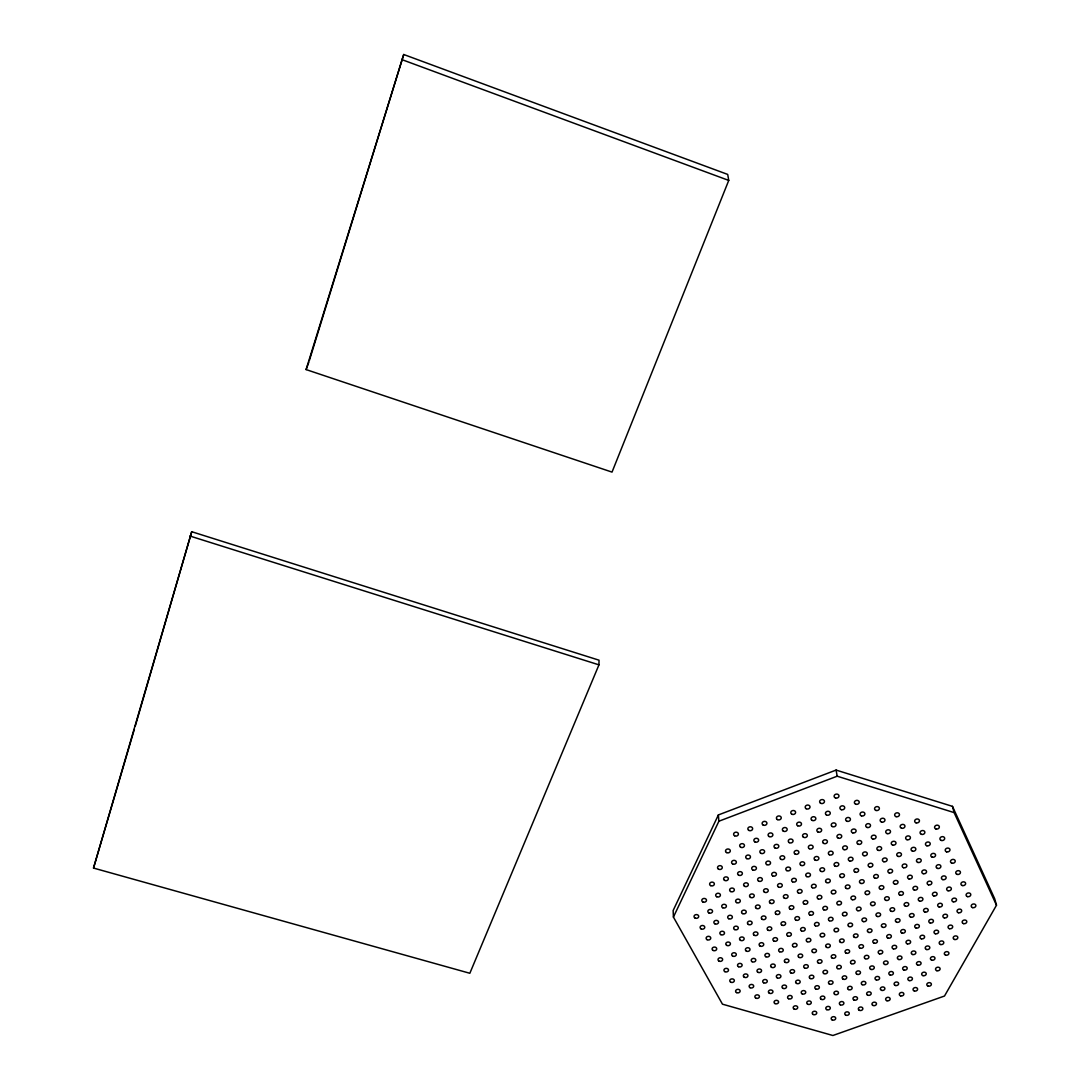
<?xml version="1.0" encoding="UTF-8"?>
<svg xmlns="http://www.w3.org/2000/svg" width="1090" height="1090" viewBox="0 0 1090 1090"><rect width="100%" height="100%" fill="white"/><g stroke="black" fill="none" stroke-linecap="round" stroke-linejoin="round"><path stroke-width="1.5" d="M598.955 664.846L599.023 660.186L191.717 531.716L93.508 868.062L469.844 973.275L598.955 664.846L189.892 536.021M134.397 729.101L93.508 868.062M135.337 725.845L191.717 531.716M306.099 369.578L403.722 54.5L727.711 174.427L728.747 180.422L612.021 472.106L306.099 369.578L308.838 362.18M309.342 360.558L403.722 54.5M718.378 814.938L673.143 910.518L673.416 917.072L722.466 1004.176L832.896 1035.5L944.499 996.028L996.492 905.218L994.679 898.732L952.469 806.355L836.085 770.071L718.378 814.938L718.882 821.22L673.416 917.072M718.882 821.22L837.175 776.203L954.118 812.595L996.492 905.218M401.665 59.528L728.747 180.422M952.469 806.355L954.118 812.595M836.085 770.071L837.175 776.203M835.58 797.989A2.439 2.003 -8.6 0 0 838.959 795.741A2.439 2.003 -8.6 0 0 835.09 794.542A2.439 2.003 -8.6 0 0 835.58 797.989M804.025 903.951A2.357 1.88 -6.6 0 0 807.799 902.561A2.357 1.88 -6.6 0 0 804.583 900.681A2.357 1.88 -6.6 0 0 804.025 903.951M734.565 835.758A2.412 1.976 -4.7 0 0 738.393 834.313A2.412 1.976 -4.7 0 0 735.055 832.351A2.412 1.976 -4.7 0 0 734.565 835.758M726.485 852.544A2.398 1.948 -4.3 0 0 730.3 851.113A2.398 1.948 -4.3 0 0 726.975 849.165A2.398 1.948 -4.3 0 0 726.485 852.544M718.487 869.152A2.384 1.935 -4 0 0 722.275 867.735A2.384 1.935 -4 0 0 718.964 865.814A2.384 1.935 -4 0 0 718.487 869.152M710.585 885.598A2.371 1.907 -3.7 0 0 714.345 884.194A2.371 1.907 -3.7 0 0 711.048 882.287A2.371 1.907 -3.7 0 0 710.585 885.598M702.75 901.88A2.357 1.894 -3.4 0 0 706.484 900.49A2.357 1.894 -3.4 0 0 703.2 898.61A2.357 1.894 -3.4 0 0 702.75 901.88M694.984 917.998A2.344 1.88 -3.1 0 0 698.704 916.622A2.344 1.88 -3.1 0 0 695.434 914.755A2.344 1.88 -3.1 0 0 694.984 917.998M763.054 824.98A2.412 1.989 -5.8 0 0 766.91 823.522A2.412 1.989 -5.8 0 0 763.586 821.547A2.412 1.989 -5.8 0 0 763.054 824.98M748.789 830.376A2.412 1.976 -5.3 0 0 752.631 828.931A2.412 1.976 -5.3 0 0 749.307 826.956A2.412 1.976 -5.3 0 0 748.789 830.376M754.811 841.861A2.398 1.962 -5.4 0 0 758.64 840.417A2.398 1.962 -5.4 0 0 755.329 838.469A2.398 1.962 -5.4 0 0 754.811 841.861M740.628 847.216A2.398 1.962 -4.9 0 0 744.443 845.772A2.398 1.962 -4.9 0 0 741.132 843.824A2.398 1.962 -4.9 0 0 740.628 847.216M746.65 858.579A2.384 1.948 -5 0 0 750.451 857.149A2.384 1.948 -5 0 0 747.154 855.214A2.384 1.948 -5 0 0 746.65 858.579M732.548 863.88A2.384 1.935 -4.5 0 0 736.35 862.449A2.384 1.935 -4.5 0 0 733.039 860.528A2.384 1.935 -4.5 0 0 732.548 863.88M738.57 875.134A2.384 1.921 -4.6 0 0 742.358 873.717A2.384 1.921 -4.6 0 0 739.061 871.796A2.384 1.921 -4.6 0 0 738.57 875.134M724.55 880.366A2.371 1.921 -4.2 0 0 728.324 878.962A2.371 1.921 -4.2 0 0 725.041 877.055A2.371 1.921 -4.2 0 0 724.55 880.366M730.573 891.511A2.371 1.907 -4.3 0 0 734.333 890.108A2.371 1.907 -4.3 0 0 731.063 888.214A2.371 1.907 -4.3 0 0 730.573 891.511M716.634 896.702A2.357 1.894 -3.8 0 0 720.395 895.299A2.357 1.894 -3.8 0 0 717.111 893.419A2.357 1.894 -3.8 0 0 716.634 896.702M722.656 907.725A2.357 1.88 -4 0 0 726.39 906.335A2.357 1.88 -4 0 0 723.133 904.468A2.357 1.88 -4 0 0 722.656 907.725M708.8 912.875A2.357 1.88 -3.5 0 0 712.533 911.485A2.357 1.88 -3.5 0 0 709.263 909.619A2.357 1.88 -3.5 0 0 708.8 912.875M714.808 923.789A2.344 1.867 -3.7 0 0 718.528 922.413A2.344 1.867 -3.7 0 0 715.272 920.559A2.344 1.867 -3.7 0 0 714.808 923.789M701.047 928.871A2.344 1.867 -3.2 0 0 704.753 927.508A2.344 1.867 -3.2 0 0 701.497 925.655A2.344 1.867 -3.2 0 0 701.047 928.871M707.056 939.675A2.33 1.853 -3.4 0 0 710.748 938.313A2.33 1.853 -3.4 0 0 707.505 936.487A2.33 1.853 -3.4 0 0 707.056 939.675M791.722 814.135A2.425 1.989 -6.9 0 0 795.591 812.663A2.425 1.989 -6.9 0 0 792.28 810.688A2.425 1.989 -6.9 0 0 791.722 814.135M777.361 819.571A2.425 1.989 -6.3 0 0 781.23 818.1A2.425 1.989 -6.3 0 0 777.906 816.124A2.425 1.989 -6.3 0 0 777.361 819.571M783.301 831.125A2.412 1.976 -6.5 0 0 787.157 829.681A2.412 1.976 -6.5 0 0 783.846 827.705A2.412 1.976 -6.5 0 0 783.301 831.125M769.036 836.507A2.412 1.962 -5.9 0 0 772.878 835.063A2.412 1.962 -5.9 0 0 769.567 833.101A2.412 1.962 -5.9 0 0 769.036 836.507M774.976 847.952A2.398 1.948 -6 0 0 778.805 846.508A2.398 1.948 -6 0 0 775.508 844.559A2.398 1.948 -6 0 0 774.976 847.952M760.793 853.266A2.398 1.948 -5.5 0 0 764.608 851.835A2.398 1.948 -5.5 0 0 761.311 849.9A2.398 1.948 -5.5 0 0 760.793 853.266M766.733 864.602A2.384 1.935 -5.7 0 0 770.535 863.171A2.384 1.935 -5.7 0 0 767.251 861.25A2.384 1.935 -5.7 0 0 766.733 864.602M752.631 869.875A2.384 1.935 -5.1 0 0 756.419 868.457A2.384 1.935 -5.1 0 0 753.135 866.536A2.384 1.935 -5.1 0 0 752.631 869.875M758.558 881.074A2.371 1.921 -5.3 0 0 762.346 879.671A2.371 1.921 -5.3 0 0 759.076 877.763A2.371 1.921 -5.3 0 0 758.558 881.074M744.552 886.306A2.371 1.907 -4.8 0 0 748.326 884.889A2.371 1.907 -4.8 0 0 745.042 882.995A2.371 1.907 -4.8 0 0 744.552 886.306M750.479 897.397A2.357 1.894 -4.9 0 0 754.239 895.994A2.357 1.894 -4.9 0 0 750.983 894.113A2.357 1.894 -4.9 0 0 750.479 897.397M736.554 902.575A2.357 1.894 -4.4 0 0 740.301 901.171A2.357 1.894 -4.4 0 0 737.031 899.291A2.357 1.894 -4.4 0 0 736.554 902.575M742.481 913.556A2.344 1.88 -4.6 0 0 746.228 912.167A2.344 1.88 -4.6 0 0 742.971 910.3A2.344 1.88 -4.6 0 0 742.481 913.556M728.624 918.679A2.344 1.88 -4.1 0 0 732.357 917.29A2.344 1.88 -4.1 0 0 729.101 915.437A2.344 1.88 -4.1 0 0 728.624 918.679M734.565 929.538A2.344 1.867 -4.3 0 0 738.284 928.176A2.344 1.867 -4.3 0 0 735.042 926.323A2.344 1.867 -4.3 0 0 734.565 929.538M720.79 934.621A2.33 1.853 -3.8 0 0 724.496 933.258A2.33 1.853 -3.8 0 0 721.253 931.419A2.33 1.853 -3.8 0 0 720.79 934.621M726.717 945.384A2.33 1.839 -4 0 0 730.409 944.022A2.33 1.839 -4 0 0 727.194 942.196A2.33 1.839 -4 0 0 726.717 945.384M713.024 950.412A2.316 1.839 -3.5 0 0 716.702 949.063A2.316 1.839 -3.5 0 0 713.473 947.237A2.316 1.839 -3.5 0 0 713.024 950.412M718.95 961.067A2.316 1.826 -3.7 0 0 722.629 959.718A2.316 1.826 -3.7 0 0 719.414 957.906A2.316 1.826 -3.7 0 0 718.95 961.067M820.552 803.221A2.439 2.003 -8 0 0 824.449 801.75A2.439 2.003 -8 0 0 821.151 799.747A2.439 2.003 -8 0 0 820.552 803.221M806.11 808.685A2.425 2.003 -7.5 0 0 810.006 807.213A2.425 2.003 -7.5 0 0 806.695 805.224A2.425 2.003 -7.5 0 0 806.11 808.685M811.968 820.32A2.425 1.989 -7.6 0 0 815.838 818.863A2.425 1.989 -7.6 0 0 812.541 816.887A2.425 1.989 -7.6 0 0 811.968 820.32M797.607 825.73A2.412 1.976 -7 0 0 801.477 824.272A2.412 1.976 -7 0 0 798.18 822.31A2.412 1.976 -7 0 0 797.607 825.73M803.466 837.243A2.412 1.962 -7.1 0 0 807.322 835.798A2.412 1.962 -7.1 0 0 804.038 833.85A2.412 1.962 -7.1 0 0 803.466 837.243M789.201 842.611A2.398 1.962 -6.6 0 0 793.043 841.167A2.398 1.962 -6.6 0 0 789.746 839.218A2.398 1.962 -6.6 0 0 789.201 842.611M795.046 854.001A2.398 1.948 -6.7 0 0 798.875 852.571A2.398 1.948 -6.7 0 0 795.605 850.636A2.398 1.948 -6.7 0 0 795.046 854.001M780.862 859.301A2.384 1.935 -6.2 0 0 784.691 857.885A2.384 1.935 -6.2 0 0 781.407 855.95A2.384 1.935 -6.2 0 0 780.862 859.301M786.721 870.583A2.384 1.921 -6.3 0 0 790.523 869.166A2.384 1.921 -6.3 0 0 787.266 867.245A2.384 1.921 -6.3 0 0 786.721 870.583M772.619 875.842A2.384 1.921 -5.8 0 0 776.421 874.425A2.384 1.921 -5.8 0 0 773.151 872.518A2.384 1.921 -5.8 0 0 772.619 875.842M778.478 887.001A2.371 1.907 -5.9 0 0 782.266 885.598A2.371 1.907 -5.9 0 0 779.009 883.704A2.371 1.907 -5.9 0 0 778.478 887.001M764.458 892.206A2.371 1.907 -5.4 0 0 768.232 890.803A2.371 1.907 -5.4 0 0 764.976 888.922A2.371 1.907 -5.4 0 0 764.458 892.206M770.303 903.256A2.357 1.894 -5.5 0 0 774.077 901.866A2.357 1.894 -5.5 0 0 770.834 899.986A2.357 1.894 -5.5 0 0 770.303 903.256M756.378 908.406A2.357 1.88 -5.1 0 0 760.125 907.03A2.357 1.88 -5.1 0 0 756.882 905.15A2.357 1.88 -5.1 0 0 756.378 908.406M762.223 919.347A2.344 1.867 -5.2 0 0 765.97 917.971A2.344 1.867 -5.2 0 0 762.741 916.118A2.344 1.867 -5.2 0 0 762.223 919.347M748.367 924.456A2.344 1.867 -4.7 0 0 752.1 923.08A2.344 1.867 -4.7 0 0 748.871 921.227A2.344 1.867 -4.7 0 0 748.367 924.456M754.225 935.288A2.33 1.853 -4.8 0 0 757.945 933.926A2.33 1.853 -4.8 0 0 754.73 932.086A2.33 1.853 -4.8 0 0 754.225 935.288M740.451 940.343A2.33 1.853 -4.4 0 0 744.157 938.981A2.33 1.853 -4.4 0 0 740.941 937.141A2.33 1.853 -4.4 0 0 740.451 940.343M746.296 951.066A2.316 1.839 -4.5 0 0 750.002 949.703A2.316 1.839 -4.5 0 0 746.786 947.891A2.316 1.839 -4.5 0 0 746.296 951.066M732.603 956.066A2.316 1.826 -4.1 0 0 736.295 954.717A2.316 1.826 -4.1 0 0 733.079 952.905A2.316 1.826 -4.1 0 0 732.603 956.066M738.448 966.68A2.316 1.812 -4.2 0 0 742.126 965.345A2.316 1.812 -4.2 0 0 738.938 963.546A2.316 1.812 -4.2 0 0 738.448 966.68M724.836 971.64A2.303 1.812 -3.8 0 0 728.501 970.304A2.303 1.812 -3.8 0 0 725.3 968.52A2.303 1.812 -3.8 0 0 724.836 971.64M730.682 982.158A2.303 1.799 -3.9 0 0 734.333 980.823A2.303 1.799 -3.9 0 0 731.158 979.038A2.303 1.799 -3.9 0 0 730.682 982.158M841.344 809.693A2.425 1.989 -8.7 0 0 844.709 807.458A2.425 1.989 -8.7 0 0 840.867 806.273A2.425 1.989 -8.7 0 0 841.344 809.693M826.356 814.898A2.425 1.989 -8.1 0 0 830.253 813.44A2.425 1.989 -8.1 0 0 826.956 811.45A2.425 1.989 -8.1 0 0 826.356 814.898M832.133 826.479A2.412 1.976 -8.2 0 0 836.003 825.035A2.412 1.976 -8.2 0 0 832.733 823.059A2.412 1.976 -8.2 0 0 832.133 826.479M817.773 831.874A2.412 1.976 -7.7 0 0 821.642 830.43A2.412 1.976 -7.7 0 0 818.358 828.454A2.412 1.976 -7.7 0 0 817.773 831.874M823.536 843.347A2.398 1.962 -7.7 0 0 827.392 841.902A2.398 1.962 -7.7 0 0 824.135 839.954A2.398 1.962 -7.7 0 0 823.536 843.347M809.271 848.674A2.398 1.948 -7.2 0 0 813.113 847.243A2.398 1.948 -7.2 0 0 809.843 845.295A2.398 1.948 -7.2 0 0 809.271 848.674M815.048 860.037A2.398 1.935 -7.3 0 0 818.876 858.607A2.398 1.935 -7.3 0 0 815.62 856.672A2.398 1.935 -7.3 0 0 815.048 860.037M800.864 865.31A2.384 1.935 -6.8 0 0 804.679 863.893A2.384 1.935 -6.8 0 0 801.423 861.972A2.384 1.935 -6.8 0 0 800.864 865.31M806.627 876.551A2.384 1.921 -6.9 0 0 810.442 875.134A2.384 1.921 -6.9 0 0 807.2 873.226A2.384 1.921 -6.9 0 0 806.627 876.551M792.525 881.783A2.371 1.907 -6.4 0 0 796.327 880.379A2.371 1.907 -6.4 0 0 793.084 878.472A2.371 1.907 -6.4 0 0 792.525 881.783M798.302 892.901A2.371 1.894 -6.5 0 0 802.09 891.511A2.371 1.894 -6.5 0 0 798.861 889.617A2.371 1.894 -6.5 0 0 798.302 892.901M784.282 898.092A2.357 1.894 -6 0 0 788.056 896.689A2.357 1.894 -6 0 0 784.827 894.808A2.357 1.894 -6 0 0 784.282 898.092M790.059 909.101A2.357 1.88 -6.1 0 0 793.82 907.711A2.357 1.88 -6.1 0 0 790.591 905.845A2.357 1.88 -6.1 0 0 790.059 909.101M776.121 914.224A2.344 1.88 -5.6 0 0 779.868 912.848A2.344 1.88 -5.6 0 0 776.652 910.981A2.344 1.88 -5.6 0 0 776.121 914.224M781.884 925.124A2.344 1.867 -5.8 0 0 785.631 923.748A2.344 1.867 -5.8 0 0 782.416 921.908A2.344 1.867 -5.8 0 0 781.884 925.124M768.041 930.206A2.344 1.853 -5.3 0 0 771.761 928.844A2.344 1.853 -5.3 0 0 768.559 927.004A2.344 1.853 -5.3 0 0 768.041 930.206M773.805 940.997A2.33 1.839 -5.4 0 0 777.524 939.635A2.33 1.839 -5.4 0 0 774.322 937.809A2.33 1.839 -5.4 0 0 773.805 940.997M760.03 946.038A2.33 1.839 -5 0 0 763.736 944.676A2.33 1.839 -5 0 0 760.534 942.85A2.33 1.839 -5 0 0 760.03 946.038M765.807 956.72A2.316 1.826 -5.1 0 0 769.499 955.371A2.316 1.826 -5.1 0 0 766.311 953.559A2.316 1.826 -5.1 0 0 765.807 956.72M752.114 961.707A2.316 1.826 -4.7 0 0 755.792 960.358A2.316 1.826 -4.7 0 0 752.604 958.56A2.316 1.826 -4.7 0 0 752.114 961.707M757.877 972.28A2.303 1.812 -4.8 0 0 761.556 970.945A2.303 1.812 -4.8 0 0 758.381 969.146A2.303 1.812 -4.8 0 0 757.877 972.28M744.252 977.226A2.303 1.799 -4.4 0 0 747.931 975.891A2.303 1.799 -4.4 0 0 744.743 974.106A2.303 1.799 -4.4 0 0 744.252 977.226M750.029 987.69A2.289 1.785 -4.5 0 0 753.68 986.368A2.289 1.785 -4.5 0 0 750.52 984.597A2.289 1.785 -4.5 0 0 750.029 987.69M736.486 992.581A2.289 1.785 -4.1 0 0 740.137 991.273A2.289 1.785 -4.1 0 0 736.963 989.502A2.289 1.785 -4.1 0 0 736.486 992.581M855.827 804.243A2.439 2.003 -9.2 0 0 859.206 801.995A2.439 2.003 -9.2 0 0 855.364 800.809A2.439 2.003 -9.2 0 0 855.827 804.243M861.509 815.906A2.425 1.989 -9.3 0 0 864.874 813.671A2.425 1.989 -9.3 0 0 861.046 812.486A2.425 1.989 -9.3 0 0 861.509 815.906M847.066 821.315A2.425 1.976 -8.7 0 0 850.418 819.108A2.425 1.976 -8.7 0 0 846.589 817.922A2.425 1.976 -8.7 0 0 847.066 821.315M852.748 832.855A2.412 1.962 -8.8 0 0 856.1 830.662A2.412 1.962 -8.8 0 0 852.271 829.49A2.412 1.962 -8.8 0 0 852.748 832.855M838.387 838.224A2.412 1.962 -8.3 0 0 841.725 836.03A2.412 1.962 -8.3 0 0 837.91 834.872A2.412 1.962 -8.3 0 0 838.387 838.224M844.069 849.655A2.398 1.948 -8.3 0 0 847.393 847.475A2.398 1.948 -8.3 0 0 843.592 846.317A2.398 1.948 -8.3 0 0 844.069 849.655M829.272 854.724A2.398 1.935 -7.8 0 0 833.114 853.307A2.398 1.935 -7.8 0 0 829.858 851.358A2.398 1.935 -7.8 0 0 829.272 854.724M834.954 866.032A2.384 1.921 -7.9 0 0 838.782 864.615A2.384 1.921 -7.9 0 0 835.553 862.694A2.384 1.921 -7.9 0 0 834.954 866.032M820.77 871.305A2.384 1.921 -7.4 0 0 824.585 869.888A2.384 1.921 -7.4 0 0 821.356 867.967A2.384 1.921 -7.4 0 0 820.77 871.305M826.452 882.491A2.371 1.907 -7.5 0 0 830.267 881.088A2.371 1.907 -7.5 0 0 827.038 879.18A2.371 1.907 -7.5 0 0 826.452 882.491M812.363 887.71A2.371 1.907 -7 0 0 816.151 886.306A2.371 1.907 -7 0 0 812.922 884.412A2.371 1.907 -7 0 0 812.363 887.71M818.045 898.787A2.357 1.894 -7.1 0 0 821.833 897.383A2.357 1.894 -7.1 0 0 818.617 895.503A2.357 1.894 -7.1 0 0 818.045 898.787M809.72 914.905A2.344 1.867 -6.7 0 0 813.481 913.529A2.344 1.867 -6.7 0 0 810.279 911.662A2.344 1.867 -6.7 0 0 809.72 914.905M795.782 920.028A2.344 1.867 -6.2 0 0 799.542 918.652A2.344 1.867 -6.2 0 0 796.327 916.785A2.344 1.867 -6.2 0 0 795.782 920.028M801.477 930.874A2.344 1.853 -6.3 0 0 805.21 929.511A2.344 1.853 -6.3 0 0 802.022 927.672A2.344 1.853 -6.3 0 0 801.477 930.874M787.62 935.942A2.33 1.853 -5.9 0 0 791.354 934.58A2.33 1.853 -5.9 0 0 788.152 932.74A2.33 1.853 -5.9 0 0 787.62 935.942M793.316 946.692A2.33 1.839 -6 0 0 797.035 945.33A2.33 1.839 -6 0 0 793.847 943.518A2.33 1.839 -6 0 0 793.316 946.692M779.541 951.706A2.316 1.826 -5.5 0 0 783.247 950.357A2.316 1.826 -5.5 0 0 780.058 948.545A2.316 1.826 -5.5 0 0 779.541 951.706M785.222 962.347A2.316 1.812 -5.6 0 0 788.928 960.999A2.316 1.812 -5.6 0 0 785.754 959.2A2.316 1.812 -5.6 0 0 785.222 962.347M771.529 967.321A2.316 1.812 -5.2 0 0 775.222 965.985A2.316 1.812 -5.2 0 0 772.047 964.187A2.316 1.812 -5.2 0 0 771.529 967.321M777.225 977.853A2.303 1.799 -5.3 0 0 780.903 976.517A2.303 1.799 -5.3 0 0 777.742 974.732A2.303 1.799 -5.3 0 0 777.225 977.853M763.6 982.771A2.303 1.799 -4.9 0 0 767.265 981.45A2.303 1.799 -4.9 0 0 764.104 979.665A2.303 1.799 -4.9 0 0 763.6 982.771M755.751 998.086A2.289 1.785 -4.6 0 0 759.403 996.778A2.289 1.785 -4.6 0 0 756.242 995.006A2.289 1.785 -4.6 0 0 755.751 998.086M875.992 810.456A2.439 1.989 -9.8 0 0 879.371 808.235A2.439 1.989 -9.8 0 0 875.543 807.05A2.439 1.989 -9.8 0 0 875.992 810.456M881.578 822.078A2.425 1.976 -9.9 0 0 884.957 819.857A2.425 1.976 -9.9 0 0 881.142 818.685A2.425 1.976 -9.9 0 0 881.578 822.078M867.136 827.474A2.425 1.976 -9.3 0 0 870.501 825.266A2.425 1.976 -9.3 0 0 866.686 824.095A2.425 1.976 -9.3 0 0 867.136 827.474M872.736 838.973A2.412 1.962 -9.4 0 0 876.087 836.779A2.412 1.962 -9.4 0 0 872.286 835.608A2.412 1.962 -9.4 0 0 872.736 838.973M858.375 844.314A2.412 1.948 -8.9 0 0 861.727 842.134A2.412 1.948 -8.9 0 0 857.925 840.976A2.412 1.948 -8.9 0 0 858.375 844.314M863.975 855.691A2.398 1.935 -8.9 0 0 867.313 853.525A2.398 1.935 -8.9 0 0 863.525 852.366A2.398 1.935 -8.9 0 0 863.975 855.691M849.71 860.991A2.398 1.935 -8.4 0 0 853.034 858.825A2.398 1.935 -8.4 0 0 849.246 857.68A2.398 1.935 -8.4 0 0 849.71 860.991M855.309 872.245A2.384 1.921 -8.5 0 0 858.62 870.093A2.384 1.921 -8.5 0 0 854.846 868.962A2.384 1.921 -8.5 0 0 855.309 872.245M840.594 877.259A2.384 1.907 -8 0 0 844.423 875.856A2.384 1.907 -8 0 0 841.194 873.935A2.384 1.907 -8 0 0 840.594 877.259M846.208 888.404A2.371 1.894 -8 0 0 850.009 887.001A2.371 1.894 -8 0 0 846.807 885.107A2.371 1.894 -8 0 0 846.208 888.404M832.106 893.596A2.371 1.894 -7.5 0 0 835.894 892.206A2.371 1.894 -7.5 0 0 832.692 890.312A2.371 1.894 -7.5 0 0 832.106 893.596M837.706 904.632A2.357 1.88 -7.6 0 0 841.494 903.242A2.357 1.88 -7.6 0 0 838.305 901.375A2.357 1.88 -7.6 0 0 837.706 904.632M823.699 909.782A2.357 1.88 -7.1 0 0 827.474 908.392A2.357 1.88 -7.1 0 0 824.272 906.526A2.357 1.88 -7.1 0 0 823.699 909.782M829.299 920.696A2.344 1.867 -7.2 0 0 833.06 919.32A2.344 1.867 -7.2 0 0 829.885 917.467A2.344 1.867 -7.2 0 0 829.299 920.696M815.375 925.792A2.344 1.853 -6.8 0 0 819.121 924.429A2.344 1.853 -6.8 0 0 815.933 922.576A2.344 1.853 -6.8 0 0 815.375 925.792M820.974 936.61A2.33 1.839 -6.8 0 0 824.721 935.247A2.33 1.839 -6.8 0 0 821.547 933.408A2.33 1.839 -6.8 0 0 820.974 936.61M807.118 941.651A2.33 1.839 -6.4 0 0 810.851 940.302A2.33 1.839 -6.4 0 0 807.676 938.463A2.33 1.839 -6.4 0 0 807.118 941.651M812.731 952.36A2.316 1.826 -6.5 0 0 816.451 951.011A2.316 1.826 -6.5 0 0 813.29 949.186A2.316 1.826 -6.5 0 0 812.731 952.36M798.956 957.361A2.316 1.826 -6.1 0 0 802.676 956.012A2.316 1.826 -6.1 0 0 799.501 954.2A2.316 1.826 -6.1 0 0 798.956 957.361M804.57 967.961A2.316 1.812 -6.1 0 0 808.276 966.626A2.316 1.812 -6.1 0 0 805.115 964.814A2.316 1.812 -6.1 0 0 804.57 967.961M790.877 972.907A2.303 1.812 -5.7 0 0 794.569 971.572A2.303 1.812 -5.7 0 0 791.408 969.787A2.303 1.812 -5.7 0 0 790.877 972.907M796.49 983.398A2.303 1.799 -5.8 0 0 800.169 982.076A2.303 1.799 -5.8 0 0 797.022 980.292A2.303 1.799 -5.8 0 0 796.49 983.398M782.879 988.303A2.289 1.785 -5.4 0 0 786.544 986.995A2.289 1.785 -5.4 0 0 783.397 985.21A2.289 1.785 -5.4 0 0 782.879 988.303M788.479 998.699A2.289 1.771 -5.5 0 0 792.144 997.391A2.289 1.771 -5.5 0 0 789.01 995.62A2.289 1.771 -5.5 0 0 788.479 998.699M774.949 1003.563A2.289 1.771 -5.1 0 0 778.587 1002.255A2.289 1.771 -5.1 0 0 775.453 1000.497A2.289 1.771 -5.1 0 0 774.949 1003.563M896.062 816.655A2.425 1.976 -10.4 0 0 899.454 814.434A2.425 1.976 -10.4 0 0 895.639 813.263A2.425 1.976 -10.4 0 0 896.062 816.655M901.566 828.223A2.425 1.962 -10.4 0 0 904.945 826.016A2.425 1.962 -10.4 0 0 901.144 824.844A2.425 1.962 -10.4 0 0 901.566 828.223M887.124 833.605A2.412 1.962 -9.9 0 0 890.503 831.411A2.412 1.962 -9.9 0 0 886.701 830.239A2.412 1.962 -9.9 0 0 887.124 833.605M892.642 845.05A2.412 1.948 -9.9 0 0 895.994 842.87A2.412 1.948 -9.9 0 0 892.22 841.712A2.412 1.948 -9.9 0 0 892.642 845.05M878.281 850.377A2.398 1.935 -9.4 0 0 881.633 848.197A2.398 1.935 -9.4 0 0 877.845 847.053A2.398 1.935 -9.4 0 0 878.281 850.377M883.799 861.713A2.398 1.921 -9.5 0 0 887.137 859.547A2.398 1.921 -9.5 0 0 883.377 858.402A2.398 1.921 -9.5 0 0 883.799 861.713M869.534 866.986A2.384 1.921 -9 0 0 872.858 864.833A2.384 1.921 -9 0 0 869.084 863.689A2.384 1.921 -9 0 0 869.534 866.986M875.052 878.199A2.384 1.907 -9 0 0 878.363 876.06A2.384 1.907 -9 0 0 874.616 874.929A2.384 1.907 -9 0 0 875.052 878.199M860.868 883.431A2.371 1.907 -8.5 0 0 864.179 881.292A2.371 1.907 -8.5 0 0 860.419 880.161A2.371 1.907 -8.5 0 0 860.868 883.431M866.387 894.522A2.371 1.894 -8.6 0 0 869.684 892.41A2.371 1.894 -8.6 0 0 865.95 891.279A2.371 1.894 -8.6 0 0 866.387 894.522M852.298 899.7A2.357 1.88 -8.1 0 0 855.582 897.588A2.357 1.88 -8.1 0 0 851.835 896.471A2.357 1.88 -8.1 0 0 852.298 899.7M857.816 910.681A2.357 1.867 -8.2 0 0 861.086 908.583A2.357 1.867 -8.2 0 0 857.367 907.48A2.357 1.867 -8.2 0 0 857.816 910.681M843.279 915.586A2.357 1.867 -7.7 0 0 847.053 914.21A2.357 1.867 -7.7 0 0 843.878 912.344A2.357 1.867 -7.7 0 0 843.279 915.586M848.81 926.459A2.344 1.853 -7.8 0 0 852.571 925.097A2.344 1.853 -7.8 0 0 849.41 923.244A2.344 1.853 -7.8 0 0 848.81 926.459M834.872 931.541A2.344 1.853 -7.3 0 0 838.619 930.179A2.344 1.853 -7.3 0 0 835.458 928.339A2.344 1.853 -7.3 0 0 834.872 931.541M840.404 942.319A2.33 1.839 -7.4 0 0 844.137 940.956A2.33 1.839 -7.4 0 0 840.99 939.13A2.33 1.839 -7.4 0 0 840.404 942.319M826.547 947.346A2.33 1.826 -6.9 0 0 830.28 945.984A2.33 1.826 -6.9 0 0 827.119 944.172A2.33 1.826 -6.9 0 0 826.547 947.346M832.079 958.001A2.316 1.826 -7 0 0 835.798 956.666A2.316 1.826 -7 0 0 832.651 954.854A2.316 1.826 -7 0 0 832.079 958.001M818.304 962.988A2.316 1.812 -6.6 0 0 822.01 961.652A2.316 1.812 -6.6 0 0 818.863 959.84A2.316 1.812 -6.6 0 0 818.304 962.988M823.836 973.547A2.303 1.799 -6.7 0 0 827.542 972.212A2.303 1.799 -6.7 0 0 824.408 970.413A2.303 1.799 -6.7 0 0 823.836 973.547M810.143 978.479A2.303 1.799 -6.2 0 0 813.835 977.144A2.303 1.799 -6.2 0 0 810.701 975.359A2.303 1.799 -6.2 0 0 810.143 978.479M815.674 988.93A2.289 1.785 -6.3 0 0 819.353 987.608A2.289 1.785 -6.3 0 0 816.233 985.837A2.289 1.785 -6.3 0 0 815.674 988.93M802.063 993.821A2.289 1.785 -5.9 0 0 805.728 992.5A2.289 1.785 -5.9 0 0 802.608 990.742A2.289 1.785 -5.9 0 0 802.063 993.821M807.595 1004.163A2.289 1.771 -6 0 0 811.26 1002.855A2.289 1.771 -6 0 0 808.14 1001.111A2.289 1.771 -6 0 0 807.595 1004.163M794.065 1009.013A2.275 1.758 -5.6 0 0 797.703 1007.705A2.275 1.758 -5.6 0 0 794.583 1005.961A2.275 1.758 -5.6 0 0 794.065 1009.013M916.05 822.827A2.425 1.976 -11 0 0 919.442 820.62A2.425 1.976 -11 0 0 915.641 819.435A2.425 1.976 -11 0 0 916.05 822.827M921.472 834.354A2.412 1.948 -11 0 0 924.865 832.161A2.412 1.948 -11 0 0 921.077 830.989A2.412 1.948 -11 0 0 921.472 834.354M907.03 839.709A2.412 1.948 -10.5 0 0 910.409 837.515A2.412 1.948 -10.5 0 0 906.621 836.357A2.412 1.948 -10.5 0 0 907.03 839.709M912.453 851.113A2.398 1.935 -10.5 0 0 915.832 848.933A2.398 1.935 -10.5 0 0 912.058 847.775A2.398 1.935 -10.5 0 0 912.453 851.113M898.106 856.413A2.398 1.935 -10 0 0 901.457 854.247A2.398 1.935 -10 0 0 897.697 853.102A2.398 1.935 -10 0 0 898.106 856.413M903.542 867.708A2.384 1.921 -10 0 0 906.88 865.555A2.384 1.921 -10 0 0 903.133 864.411A2.384 1.921 -10 0 0 903.542 867.708M889.276 872.954A2.384 1.907 -9.5 0 0 892.601 870.815A2.384 1.907 -9.5 0 0 888.854 869.67A2.384 1.907 -9.5 0 0 889.276 872.954M894.713 884.126A2.384 1.894 -9.5 0 0 898.037 882.001A2.384 1.894 -9.5 0 0 894.291 880.87A2.384 1.894 -9.5 0 0 894.713 884.126M880.529 889.331A2.371 1.894 -9 0 0 883.84 887.206A2.371 1.894 -9 0 0 880.107 886.075A2.371 1.894 -9 0 0 880.529 889.331M885.966 900.395A2.371 1.88 -9.1 0 0 889.276 898.283A2.371 1.88 -9.1 0 0 885.543 897.165A2.371 1.88 -9.1 0 0 885.966 900.395M871.877 905.545A2.357 1.88 -8.6 0 0 875.161 903.447A2.357 1.88 -8.6 0 0 871.441 902.329A2.357 1.88 -8.6 0 0 871.877 905.545M877.314 916.486A2.357 1.867 -8.7 0 0 880.597 914.401A2.357 1.867 -8.7 0 0 876.891 913.297A2.357 1.867 -8.7 0 0 877.314 916.486M863.307 921.595A2.344 1.853 -8.2 0 0 866.564 919.51A2.344 1.853 -8.2 0 0 862.858 918.407A2.344 1.853 -8.2 0 0 863.307 921.595M868.744 932.427A2.344 1.839 -8.3 0 0 872 930.356A2.344 1.839 -8.3 0 0 868.308 929.266A2.344 1.839 -8.3 0 0 868.744 932.427M854.301 937.264A2.33 1.839 -7.8 0 0 858.048 935.901A2.33 1.839 -7.8 0 0 854.901 934.075A2.33 1.839 -7.8 0 0 854.301 937.264M859.751 948A2.33 1.826 -7.9 0 0 863.484 946.638A2.33 1.826 -7.9 0 0 860.351 944.826A2.33 1.826 -7.9 0 0 859.751 948M845.895 953.001A2.316 1.826 -7.4 0 0 849.628 951.652A2.316 1.826 -7.4 0 0 846.48 949.84A2.316 1.826 -7.4 0 0 845.895 953.001M851.345 963.628A2.316 1.812 -7.5 0 0 855.064 962.293A2.316 1.812 -7.5 0 0 851.944 960.481A2.316 1.812 -7.5 0 0 851.345 963.628M837.57 968.588A2.316 1.812 -7.1 0 0 841.289 967.252A2.316 1.812 -7.1 0 0 838.155 965.454A2.316 1.812 -7.1 0 0 837.57 968.588M843.033 979.106A2.303 1.799 -7.2 0 0 846.726 977.784A2.303 1.799 -7.2 0 0 843.619 976A2.303 1.799 -7.2 0 0 843.033 979.106M829.34 984.025A2.303 1.785 -6.7 0 0 833.019 982.703A2.303 1.785 -6.7 0 0 829.899 980.918A2.303 1.785 -6.7 0 0 829.34 984.025M834.79 994.434A2.289 1.771 -6.8 0 0 838.469 993.126A2.289 1.771 -6.8 0 0 835.362 991.355A2.289 1.771 -6.8 0 0 834.79 994.434M821.179 999.312A2.289 1.771 -6.4 0 0 824.844 998.004A2.289 1.771 -6.4 0 0 821.737 996.233A2.289 1.771 -6.4 0 0 821.179 999.312M826.642 1009.613A2.275 1.758 -6.5 0 0 830.294 1008.318A2.275 1.758 -6.5 0 0 827.201 1006.561A2.275 1.758 -6.5 0 0 826.642 1009.613M813.099 1014.449A2.275 1.758 -6.1 0 0 816.737 1013.141A2.275 1.758 -6.1 0 0 813.644 1011.397A2.275 1.758 -6.1 0 0 813.099 1014.449M935.942 828.972A2.425 1.962 -11.5 0 0 939.348 826.779A2.425 1.962 -11.5 0 0 935.574 825.607A2.425 1.962 -11.5 0 0 935.942 828.972M941.283 840.445A2.412 1.948 -11.5 0 0 944.689 838.264A2.412 1.948 -11.5 0 0 940.915 837.093A2.412 1.948 -11.5 0 0 941.283 840.445M926.854 845.786A2.412 1.935 -11 0 0 930.233 843.606A2.412 1.935 -11 0 0 926.459 842.447A2.412 1.935 -11 0 0 926.854 845.786M932.195 857.149A2.398 1.921 -11 0 0 935.574 854.982A2.398 1.921 -11 0 0 931.814 853.824A2.398 1.921 -11 0 0 932.195 857.149M917.848 862.435A2.398 1.921 -10.5 0 0 921.214 860.269A2.398 1.921 -10.5 0 0 917.453 859.124A2.398 1.921 -10.5 0 0 917.848 862.435M923.203 873.676A2.384 1.907 -10.5 0 0 926.554 871.523A2.384 1.907 -10.5 0 0 922.808 870.392A2.384 1.907 -10.5 0 0 923.203 873.676M908.937 878.908A2.384 1.907 -10 0 0 912.275 876.769A2.384 1.907 -10 0 0 908.529 875.638A2.384 1.907 -10 0 0 908.937 878.908M914.292 890.04A2.371 1.894 -10 0 0 917.617 887.914A2.371 1.894 -10 0 0 913.897 886.783A2.371 1.894 -10 0 0 914.292 890.04M900.108 895.217A2.371 1.88 -9.6 0 0 903.419 893.105A2.371 1.88 -9.6 0 0 899.7 891.974A2.371 1.88 -9.6 0 0 900.108 895.217M905.477 906.226A2.357 1.867 -9.6 0 0 908.774 904.128A2.357 1.867 -9.6 0 0 905.068 903.01A2.357 1.867 -9.6 0 0 905.477 906.226M891.375 911.363A2.357 1.867 -9.1 0 0 894.658 909.264A2.357 1.867 -9.1 0 0 890.952 908.161A2.357 1.867 -9.1 0 0 891.375 911.363M896.743 922.276A2.344 1.853 -9.2 0 0 900.027 920.192A2.344 1.853 -9.2 0 0 896.334 919.088A2.344 1.853 -9.2 0 0 896.743 922.276M882.723 927.358A2.344 1.853 -8.7 0 0 885.993 925.274A2.344 1.853 -8.7 0 0 882.3 924.184A2.344 1.853 -8.7 0 0 882.723 927.358M888.091 938.149A2.33 1.839 -8.8 0 0 891.348 936.078A2.33 1.839 -8.8 0 0 887.669 934.988A2.33 1.839 -8.8 0 0 888.091 938.149M874.153 943.191A2.33 1.839 -8.3 0 0 877.409 941.133A2.33 1.839 -8.3 0 0 873.73 940.043A2.33 1.839 -8.3 0 0 874.153 943.191M879.535 953.873A2.33 1.826 -8.4 0 0 882.764 951.829A2.33 1.826 -8.4 0 0 879.112 950.752A2.33 1.826 -8.4 0 0 879.535 953.873M865.16 958.641A2.316 1.812 -7.9 0 0 868.894 957.306A2.316 1.812 -7.9 0 0 865.773 955.494A2.316 1.812 -7.9 0 0 865.16 958.641M871.046 969.446A2.316 1.799 -8 0 0 874.275 967.416A2.316 1.799 -8 0 0 870.624 966.353A2.316 1.799 -8 0 0 871.046 969.446M856.767 974.174A2.303 1.799 -7.6 0 0 860.473 972.839A2.303 1.799 -7.6 0 0 857.367 971.054A2.303 1.799 -7.6 0 0 856.767 974.174M862.149 984.651A2.303 1.785 -7.6 0 0 865.841 983.33A2.303 1.785 -7.6 0 0 862.749 981.545A2.303 1.785 -7.6 0 0 862.149 984.651M848.442 989.543A2.289 1.785 -7.2 0 0 852.135 988.235A2.289 1.785 -7.2 0 0 849.028 986.464A2.289 1.785 -7.2 0 0 848.442 989.543M853.824 999.925A2.289 1.771 -7.3 0 0 857.503 998.603A2.289 1.771 -7.3 0 0 854.424 996.846A2.289 1.771 -7.3 0 0 853.824 999.925M840.213 1004.776A2.289 1.771 -6.9 0 0 843.878 1003.468A2.289 1.771 -6.9 0 0 840.785 1001.71A2.289 1.771 -6.9 0 0 840.213 1004.776M845.595 1015.049A2.275 1.758 -7 0 0 849.26 1013.741A2.275 1.758 -7 0 0 846.181 1012.01A2.275 1.758 -7 0 0 845.595 1015.049M832.051 1019.859A2.275 1.744 -6.6 0 0 835.703 1018.564A2.275 1.744 -6.6 0 0 832.624 1016.82A2.275 1.744 -6.6 0 0 832.051 1019.859M946.597 851.849A2.412 1.935 -11.5 0 0 949.976 849.669A2.412 1.935 -11.5 0 0 946.229 848.51A2.412 1.935 -11.5 0 0 946.597 851.849M951.856 863.157A2.398 1.921 -11.5 0 0 955.235 860.991A2.398 1.921 -11.5 0 0 951.488 859.847A2.398 1.921 -11.5 0 0 951.856 863.157M937.509 868.417A2.398 1.907 -11 0 0 940.874 866.264A2.398 1.907 -11 0 0 937.127 865.119A2.398 1.907 -11 0 0 937.509 868.417M942.782 879.616A2.384 1.894 -11 0 0 946.134 877.477A2.384 1.894 -11 0 0 942.414 876.346A2.384 1.894 -11 0 0 942.782 879.616M928.517 884.835A2.384 1.894 -10.5 0 0 931.855 882.696A2.384 1.894 -10.5 0 0 928.135 881.565A2.384 1.894 -10.5 0 0 928.517 884.835M933.789 895.912A2.371 1.88 -10.5 0 0 937.114 893.8A2.371 1.88 -10.5 0 0 933.408 892.669A2.371 1.88 -10.5 0 0 933.789 895.912M919.606 901.076A2.371 1.88 -10.1 0 0 922.93 898.964A2.371 1.88 -10.1 0 0 919.224 897.847A2.371 1.88 -10.1 0 0 919.606 901.076M924.892 912.044A2.357 1.867 -10.1 0 0 928.203 909.959A2.357 1.867 -10.1 0 0 924.511 908.842A2.357 1.867 -10.1 0 0 924.892 912.044M910.79 917.167A2.357 1.853 -9.6 0 0 914.088 915.082A2.357 1.853 -9.6 0 0 910.395 913.965A2.357 1.853 -9.6 0 0 910.79 917.167M916.077 928.026A2.344 1.839 -9.7 0 0 919.361 925.955A2.344 1.839 -9.7 0 0 915.682 924.851A2.344 1.839 -9.7 0 0 916.077 928.026M902.07 933.095A2.344 1.839 -9.2 0 0 905.34 931.024A2.344 1.839 -9.2 0 0 901.662 929.933A2.344 1.839 -9.2 0 0 902.07 933.095M907.357 943.845A2.33 1.826 -9.2 0 0 910.627 941.787A2.33 1.826 -9.2 0 0 906.962 940.697A2.33 1.826 -9.2 0 0 907.357 943.845M893.419 948.872A2.33 1.826 -8.8 0 0 896.675 946.815A2.33 1.826 -8.8 0 0 893.01 945.739A2.33 1.826 -8.8 0 0 893.419 948.872M898.719 959.513A2.316 1.812 -8.8 0 0 901.961 957.47A2.316 1.812 -8.8 0 0 898.31 956.393A2.316 1.812 -8.8 0 0 898.719 959.513M884.862 964.486A2.316 1.812 -8.4 0 0 888.091 962.456A2.316 1.812 -8.4 0 0 884.453 961.38A2.316 1.812 -8.4 0 0 884.862 964.486M890.162 975.019A2.303 1.799 -8.5 0 0 893.391 973.002A2.303 1.799 -8.5 0 0 889.753 971.939A2.303 1.799 -8.5 0 0 890.162 975.019M876.387 979.951A2.303 1.785 -8 0 0 879.603 977.934A2.303 1.785 -8 0 0 875.965 976.872A2.303 1.785 -8 0 0 876.387 979.951M881.687 990.388A2.303 1.771 -8.1 0 0 884.889 988.385A2.303 1.771 -8.1 0 0 881.279 987.336A2.303 1.771 -8.1 0 0 881.687 990.388M867.49 995.047A2.289 1.771 -7.7 0 0 871.169 993.739A2.289 1.771 -7.7 0 0 868.09 991.968A2.289 1.771 -7.7 0 0 867.49 995.047M872.79 1005.375A2.289 1.758 -7.7 0 0 876.469 1004.081A2.289 1.758 -7.7 0 0 873.403 1002.323A2.289 1.758 -7.7 0 0 872.79 1005.375M859.179 1010.226A2.275 1.758 -7.4 0 0 862.844 1008.918A2.275 1.758 -7.4 0 0 859.765 1007.174A2.275 1.758 -7.4 0 0 859.179 1010.226M957.075 874.384A2.384 1.907 -11.5 0 0 960.453 872.245A2.384 1.907 -11.5 0 0 956.734 871.101A2.384 1.907 -11.5 0 0 957.075 874.384M962.266 885.53A2.384 1.894 -11.5 0 0 965.631 883.404A2.384 1.894 -11.5 0 0 961.925 882.273A2.384 1.894 -11.5 0 0 962.266 885.53M948.014 890.734A2.371 1.88 -11 0 0 951.352 888.609A2.371 1.88 -11 0 0 947.646 887.478A2.371 1.88 -11 0 0 948.014 890.734M953.205 901.771A2.371 1.867 -11 0 0 956.543 899.659A2.371 1.867 -11 0 0 952.851 898.542A2.371 1.867 -11 0 0 953.205 901.771M939.021 906.921A2.357 1.867 -10.5 0 0 942.346 904.809A2.357 1.867 -10.5 0 0 938.654 903.705A2.357 1.867 -10.5 0 0 939.021 906.921M944.226 917.848A2.357 1.853 -10.5 0 0 947.537 915.75A2.357 1.853 -10.5 0 0 943.872 914.646A2.357 1.853 -10.5 0 0 944.226 917.848M930.138 922.944A2.357 1.853 -10.1 0 0 933.435 920.859A2.357 1.853 -10.1 0 0 929.756 919.756A2.357 1.853 -10.1 0 0 930.138 922.944M935.343 933.762A2.344 1.839 -10.1 0 0 938.626 931.691A2.344 1.839 -10.1 0 0 934.975 930.601A2.344 1.839 -10.1 0 0 935.343 933.762M921.323 938.803A2.344 1.826 -9.7 0 0 924.606 936.746A2.344 1.826 -9.7 0 0 920.941 935.656A2.344 1.826 -9.7 0 0 921.323 938.803M926.541 949.513A2.33 1.826 -9.7 0 0 929.811 947.469A2.33 1.826 -9.7 0 0 926.159 946.393A2.33 1.826 -9.7 0 0 926.541 949.513M912.602 954.513A2.33 1.812 -9.3 0 0 915.859 952.483A2.33 1.812 -9.3 0 0 912.221 951.393A2.33 1.812 -9.3 0 0 912.602 954.513M917.821 965.127A2.316 1.799 -9.3 0 0 921.077 963.097A2.316 1.799 -9.3 0 0 917.439 962.02A2.316 1.799 -9.3 0 0 917.821 965.127M903.978 970.073A2.316 1.799 -8.9 0 0 907.207 968.056A2.316 1.799 -8.9 0 0 903.569 966.994A2.316 1.799 -8.9 0 0 903.978 970.073M909.196 980.578A2.303 1.785 -8.9 0 0 912.425 978.561A2.303 1.785 -8.9 0 0 908.801 977.498A2.303 1.785 -8.9 0 0 909.196 980.578M895.421 985.483A2.303 1.785 -8.5 0 0 898.637 983.48A2.303 1.785 -8.5 0 0 895.013 982.431A2.303 1.785 -8.5 0 0 895.421 985.483M900.64 995.879A2.289 1.771 -8.6 0 0 903.855 993.889A2.289 1.771 -8.6 0 0 900.245 992.84A2.289 1.771 -8.6 0 0 900.64 995.879M886.947 1000.743A2.289 1.771 -8.1 0 0 890.149 998.753A2.289 1.771 -8.1 0 0 886.538 997.718A2.289 1.771 -8.1 0 0 886.947 1000.743M967.429 896.607A2.371 1.88 -11.5 0 0 970.781 894.495A2.371 1.88 -11.5 0 0 967.089 893.364A2.371 1.88 -11.5 0 0 967.429 896.607M972.539 907.602A2.371 1.867 -11.5 0 0 975.877 905.504A2.371 1.867 -11.5 0 0 972.212 904.387A2.371 1.867 -11.5 0 0 972.539 907.602M958.369 912.725A2.357 1.853 -11 0 0 961.693 910.641A2.357 1.853 -11 0 0 958.015 909.523A2.357 1.853 -11 0 0 958.369 912.725M963.492 923.611A2.357 1.839 -11 0 0 966.803 921.527A2.357 1.839 -11 0 0 963.151 920.437A2.357 1.839 -11 0 0 963.492 923.611M949.39 928.694A2.344 1.839 -10.6 0 0 952.701 926.623A2.344 1.839 -10.6 0 0 949.036 925.519A2.344 1.839 -10.6 0 0 949.39 928.694M954.527 939.471A2.344 1.826 -10.6 0 0 957.824 937.4A2.344 1.826 -10.6 0 0 954.172 936.324A2.344 1.826 -10.6 0 0 954.527 939.471M945.643 955.167A2.33 1.812 -10.1 0 0 948.927 953.123A2.33 1.812 -10.1 0 0 945.289 952.047A2.33 1.812 -10.1 0 0 945.643 955.167M931.718 960.154A2.316 1.812 -9.7 0 0 934.975 958.11A2.316 1.812 -9.7 0 0 931.351 957.047A2.316 1.812 -9.7 0 0 931.718 960.154M936.855 970.713A2.316 1.799 -9.7 0 0 940.111 968.683A2.316 1.799 -9.7 0 0 936.487 967.62A2.316 1.799 -9.7 0 0 936.855 970.713M922.998 975.645A2.316 1.785 -9.3 0 0 926.241 973.629A2.316 1.785 -9.3 0 0 922.63 972.566A2.316 1.785 -9.3 0 0 922.998 975.645M928.149 986.109A2.303 1.771 -9.4 0 0 931.378 984.106A2.303 1.771 -9.4 0 0 927.781 983.044A2.303 1.771 -9.4 0 0 928.149 986.109M914.374 991.001A2.303 1.771 -9 0 0 917.603 988.998A2.303 1.771 -9 0 0 913.992 987.949A2.303 1.771 -9 0 0 914.374 991.001M940.506 944.499A2.33 1.826 -10.1 0 0 943.79 942.441A2.33 1.826 -10.1 0 0 940.152 941.365A2.33 1.826 -10.1 0 0 940.506 944.499M769.295 993.208A2.289 1.785 -5 0 0 772.946 991.886A2.289 1.785 -5 0 0 769.799 990.115A2.289 1.785 -5 0 0 769.295 993.208"/></g></svg>
